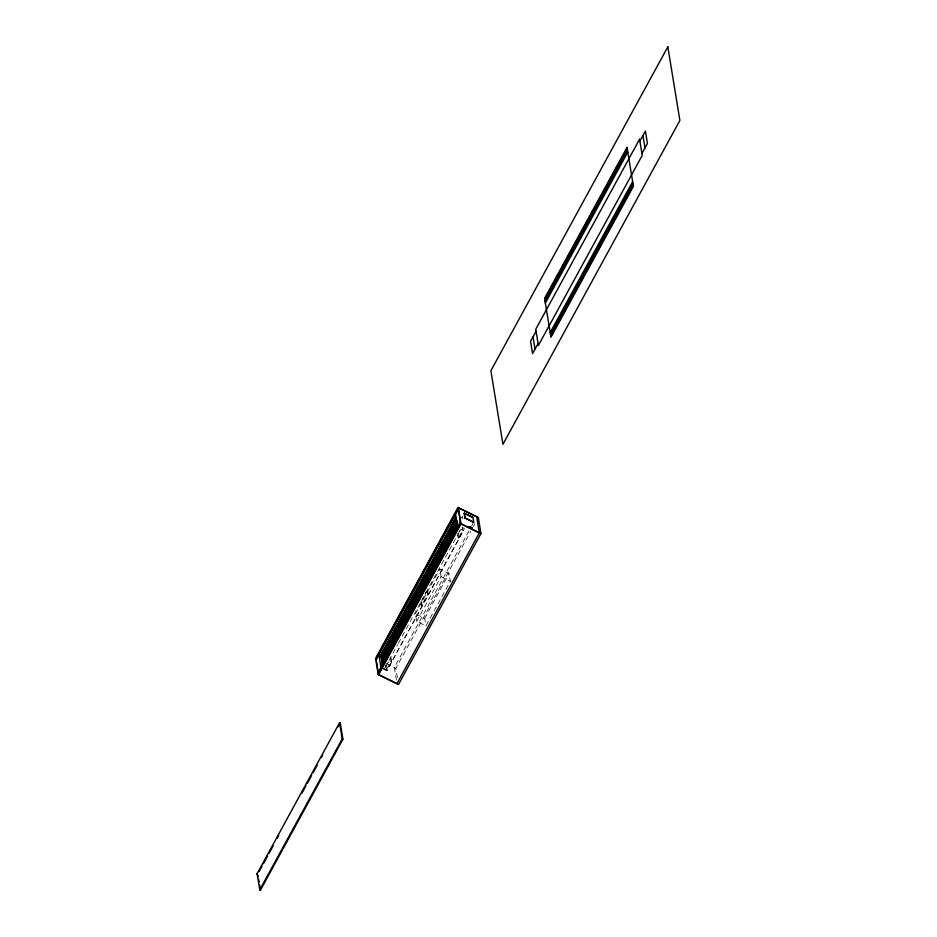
<?xml version="1.0" encoding="UTF-8"?>
<svg xmlns="http://www.w3.org/2000/svg" width="937" height="937" viewBox="0 0 937 937"><rect width="100%" height="100%" fill="white"/><g stroke="black" fill="none" stroke-linecap="round" stroke-linejoin="round"><path stroke-width="0.7" stroke-dasharray="4.68 3.51" d="M387.461 662.951L387.403 663.665L388.597 661.78M459.739 530.541L459.552 531.607L460.875 529.37M425.175 593.812L425.726 592.688M422.517 598.556C420.397 603.006 424.684 596.869 422.915 597.888M461.437 517.974L462.386 516.228L463.288 521.722M385.06 667.636L397.581 644.703M398.272 643.438L460.208 530.073M415.407 613.77L439.84 569.04L449.104 573.596L450.346 581.209L425.913 625.928L416.649 621.372L415.407 613.77L424.672 618.326L425.913 625.928M390.319 657.224L390.987 661.299L386.407 669.686L385.739 665.61M421.556 601.683L422.224 605.806L421.545 605.466L427.647 594.292L426.979 590.169M457.982 533.258L458.884 538.716L458.193 538.388L462.773 530.002L462.328 527.273M383.268 669.053L386.747 670.751L464.412 528.585L460.934 526.887M383.666 668.608L387.145 670.318L463.499 530.565L462.773 530.002M416.649 621.372L441.081 576.653L439.84 569.04M469.015 530.857L394.348 667.519L396.55 680.93M471.803 525.751L473.197 523.197M397.393 677.791L395.847 668.362L470.62 531.49M473.419 526.383L474.813 523.818M424.672 618.326L449.104 573.596M425.093 594.819L426.358 591.926M461.18 529.428L463.499 530.565M441.081 576.653L450.346 581.209M427.647 594.292L428.338 594.62L427.436 589.127M390.987 661.299L391.678 661.639L391.01 657.563M386.477 663.654L395.847 668.362M383.631 668.386L387.11 670.096M457.748 535.659L458.193 538.388M420.865 601.355L421.545 605.466M385.845 665.258L386.747 670.751"/><path stroke-width="1.41" d="M471.463 527.648L469.484 526.571L469.402 527.203M544.702 299.137L627.169 148.198M545.029 301.152L627.497 150.213M545.346 303.061L627.802 152.122M536.058 331.183L530.553 341.244L532.579 353.612L538.084 343.551M639.901 141.112L645.394 131.051L647.42 143.408L641.927 153.469M550.171 332.541L632.639 181.602M550.487 334.439L632.943 183.5M257.113 873.647L339.581 722.708L340.26 723.048L342.907 739.211L260.451 890.15L259.76 889.81L257.113 873.647L258.237 876.681M550.815 336.453L633.271 185.514M259.198 871.422L261.997 866.303M263.391 863.75L267.584 856.078M268.978 853.513L273.171 845.842M277.364 838.17L278.769 835.605M301.831 793.393L306.024 785.721M307.418 783.168L311.611 775.485M313.005 772.931L317.198 765.26M321.391 757.576L322.796 755.023M338.163 726.878L340.26 723.048M458.041 507.467L375.573 658.406L378.22 674.57L398.494 684.537L480.962 533.586L478.315 517.423L458.041 507.467L460.688 523.631L378.22 674.57M376.686 657.224L380.879 649.564M382.273 647.01L386.454 639.339M387.848 636.785L392.041 629.125M393.435 626.572L419.249 579.312M420.654 576.759L424.836 569.099M426.23 566.534L452.056 519.285M453.449 516.72L457.631 509.06M375.889 660.304L458.345 509.365M378.923 655.549L379.239 654.67L381.558 655.818M380.879 654.916L456.026 517.341L456.787 522.003L381.64 659.554M381.008 655.689L456.155 518.138M381.125 656.462L456.284 518.911M381.254 657.235L456.413 519.684M381.382 658.008L456.53 520.457M381.511 658.781L456.659 521.23M381.757 660.327L456.916 522.776M381.886 661.1L457.045 523.549L457.701 527.718L456.307 530.283M382.015 661.873L457.162 524.31M382.144 662.646L457.291 525.083M382.273 663.419L457.42 525.856M464.237 513.277L472.986 517.435L473.7 522.296L465.01 518.032L464.237 513.277L472.986 517.435M377.916 672.672L460.372 521.733M380.949 667.905L378.946 654.717L381.593 656.041M387.297 656.228L383.713 662.775L382.062 652.714M388.492 654.049L393.259 645.312L391.607 635.239M399.221 634.396L401.61 630.027L399.958 619.954M402.805 627.837L405.194 623.468L403.542 613.407M406.377 621.29L408.766 616.921M419.202 597.818L415.923 603.815L414.283 593.753M421.287 593.999L426.066 585.262L424.414 575.201M432.027 574.346L434.417 569.977L432.765 559.916M435.611 567.799L437.989 563.43L436.349 553.357M439.184 561.24L441.573 556.883M449.924 541.586L452.313 537.229L450.662 527.156M453.508 535.039L454.691 532.86M457.678 527.402L455.886 530.67L454.246 520.609M259.76 889.81L342.228 738.871L339.581 722.708M382.753 664.907L381.312 667.249M384.158 662.342L388.351 654.658M389.757 652.093L391.162 649.528M392.556 646.963L393.962 644.398M395.355 641.833L396.761 639.268M398.166 636.703L399.56 634.138M400.966 631.573L402.371 629.008M406.564 621.313L407.97 618.748M409.375 616.183L413.568 608.5M414.974 605.934L443.693 553.357M445.098 550.792L449.303 543.097M450.697 540.532L454.902 532.848M378.63 674.593L460.969 523.877L458.334 507.784L476.687 516.802L479.322 532.895L396.983 683.612L378.63 674.593L378.325 672.731M465.01 518.032L464.295 513.16M473.7 522.296L465.08 517.915M469.425 526.688L471.135 527.426M460.688 523.631L480.962 533.586M460.969 523.877L479.322 532.895M457.666 527.496L455.605 514.905M342.228 738.871L342.907 739.211M469.191 526.746L472.061 528.21L471.522 527.531M469.671 527.426L471.897 528.386L471.791 527.754M642.946 135.525L644.972 147.882M533.001 336.77L535.027 349.138M455.136 518.969L456.776 529.042M453.051 522.787L454.82 533.633M451.857 524.978L453.625 535.812M449.467 529.346L451.119 539.407M448.273 531.525L450.053 542.371M447.078 533.703L448.729 543.776M445.883 535.894L447.535 545.955L442.768 554.692L441.116 544.631M444.7 538.072L446.469 548.918M443.506 540.262L445.274 551.097M442.311 542.441L443.962 552.514M439.921 546.81L441.702 557.656M438.727 549L440.507 559.834M437.532 551.179L439.312 562.024M435.155 555.547L436.923 566.381M433.96 557.726L435.728 568.572M431.57 562.095L433.351 572.94M430.376 564.285L432.156 575.119M429.181 566.463L430.833 576.536L427.26 583.083L425.609 573.011M427.998 568.654L429.638 578.715M426.803 570.832L428.701 582.451M423.219 577.379L424.871 587.452M422.025 579.57L423.805 590.404M420.83 581.748L422.61 592.594M419.647 583.938L421.158 593.226M418.452 586.117L420.221 596.963M417.562 587.757L419.331 598.591M416.66 589.385L418.312 599.457M415.466 591.563L417.375 603.182M413.088 595.932L414.728 606.005L409.961 614.742L408.309 604.67M411.893 598.122L413.662 608.956M410.699 600.301L412.479 611.147M409.504 602.491L411.284 613.325M407.115 606.86L408.895 617.694M405.932 609.038L407.7 619.884M404.737 611.217L406.506 622.063M402.348 615.586L404.128 626.431M401.153 617.776L402.933 628.61M398.764 622.145L400.544 632.979M397.581 624.323L399.349 635.169M396.386 626.513L398.026 636.574L394.454 643.122L392.802 633.061M395.191 628.692L396.843 638.765M393.997 630.87L395.894 642.489M390.413 637.429L392.193 648.263M389.23 639.608L390.998 650.454M388.035 641.798L389.804 652.632M386.84 643.977L388.363 653.276M385.646 646.167L387.426 657.001M384.451 648.345L386.231 659.191M383.256 650.524L385.037 661.37M380.879 654.893L382.647 665.738M376.522 661.733L378.091 671.361M258.682 879.374L259.127 882.068M259.561 884.762L260.451 890.15M667.835 46.85L490.883 370.736L502.935 444.325L679.887 120.44L667.835 46.85M627.04 147.449L544.584 298.388L550.933 337.203L633.4 186.264L627.04 147.449M639.584 139.203L535.741 329.285L538.388 345.448L642.232 155.378L639.584 139.203"/></g></svg>
